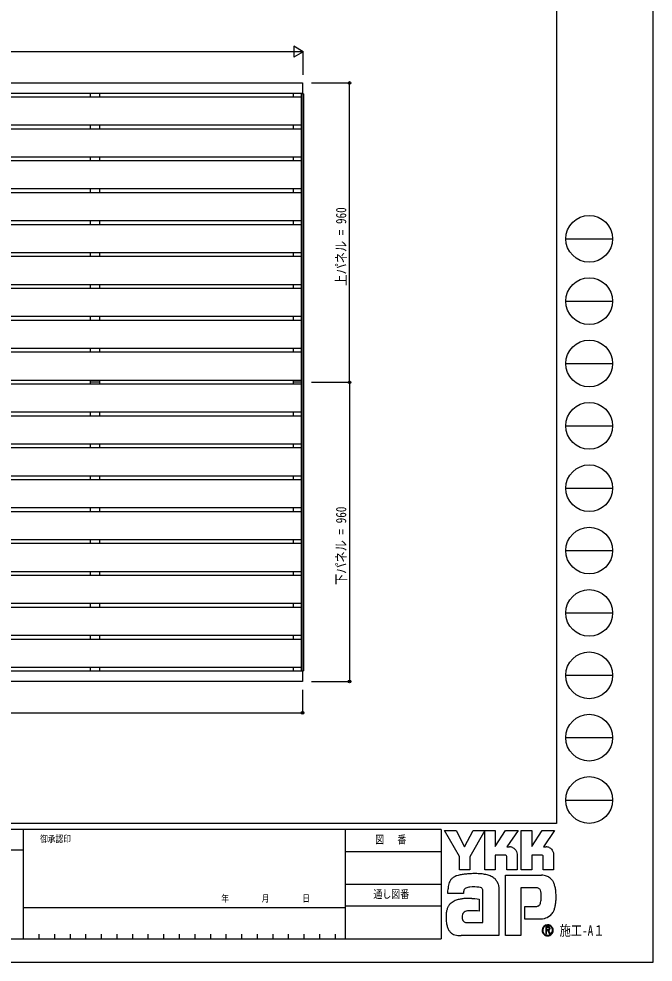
# Model space of a CAD drawing. Units: millimetres, scale not verified. Extents: x -4205 to 4205, y -2970 to 2970.
# Drawn here: x 2171 to 4205, y -2970 to 55 of the extents above; entities that cross this region are included whole.
import ezdxf
from ezdxf.enums import TextEntityAlignment as Align

# ---------------------------------------------------------------- set-up
doc = ezdxf.new("R2010")
doc.units = ezdxf.units.MM
doc.header["$LTSCALE"] = 16
for name, color, linetype in [('0-2_YKK_A1', 4, 'Continuous'), ('0-3_YKK_D', 6, 'Continuous'), ('0-4_YKK_ZWAK', 7, 'Continuous')]:
    doc.layers.add(name, color=color, linetype=linetype)
doc.styles.add('ＭＳ ゴシック', font='')
doc.styles.get('ＭＳ ゴシック').set_extended_font_data('MS Gothic')

msp = doc.modelspace()

# ---------------------------------------------------------------- linework, layer by layer
at = {"layer": '0-2_YKK_A1'}
for p, q in [((3076.61, -195.68), (1089.61, -195.68)), ((2400.61, -195.63), (2400.61, -184.18)), ((2430.61, -195.63), (2430.61, -184.18)), ((3051.61, -195.63), (3051.61, -184.18)), ((3081.61, -184.68), (3076.61, -184.68)), ((3078.61, -184.18), (3078.61, -184.68)), ((3083.61, -184.68), (3080.61, -184.68)), ((3081.61, -184.68), (3081.61, -2035.68)), ((3083.61, -184.68), (3083.61, -2035.68)), ((3076.61, -285.68), (1089.61, -285.68)), ((3076.61, -297.98), (1089.61, -297.98)), ((2400.61, -297.98), (2400.61, -285.68)), ((2430.61, -297.98), (2430.61, -285.68)), ((3051.61, -297.98), (3051.61, -285.68)), ((3076.61, -387.98), (1089.61, -387.98)), ((2400.61, -400.28), (2400.61, -387.98)), ((2430.61, -400.28), (2430.61, -387.98)), ((3051.61, -400.28), (3051.61, -387.98)), ((3076.61, -400.28), (1089.61, -400.28)), ((3076.61, -490.28), (1089.61, -490.28)), ((3076.61, -502.58), (1089.61, -502.58)), ((2400.61, -502.58), (2400.61, -490.28)), ((2430.61, -502.58), (2430.61, -490.28)), ((3051.61, -502.58), (3051.61, -490.28)), ((3076.61, -592.58), (1089.61, -592.58)), ((3076.61, -604.88), (1089.61, -604.88)), ((2400.61, -604.88), (2400.61, -592.58)), ((2430.61, -604.88), (2430.61, -592.58)), ((3051.61, -604.88), (3051.61, -592.58)), ((3076.61, -694.88), (1089.61, -694.88)), ((2400.61, -707.18), (2400.61, -694.88)), ((2430.61, -707.18), (2430.61, -694.88)), ((3051.61, -707.18), (3051.61, -694.88)), ((3076.61, -707.18), (1089.61, -707.18)), ((3076.61, -797.18), (1089.61, -797.18)), ((3076.61, -809.48), (1089.61, -809.48)), ((2400.61, -809.48), (2400.61, -797.18)), ((2430.61, -809.48), (2430.61, -797.18)), ((3051.61, -809.48), (3051.61, -797.18)), ((3076.61, -899.48), (1089.61, -899.48)), ((2400.61, -911.78), (2400.61, -899.48)), ((2430.61, -911.78), (2430.61, -899.48)), ((3051.61, -911.78), (3051.61, -899.48)), ((3076.61, -911.78), (1089.61, -911.78)), ((3076.61, -1001.78), (1089.61, -1001.78)), ((3076.61, -1014.08), (1089.61, -1014.08)), ((2400.61, -1014.08), (2400.61, -1001.78)), ((2430.61, -1014.08), (2430.61, -1001.78)), ((3051.61, -1014.08), (3051.61, -1001.78)), ((3076.61, -1104.08), (1089.61, -1104.08)), ((3076.61, -1116.28), (1089.61, -1116.28)), ((2400.61, -1116.38), (2400.61, -1104.08)), ((2430.61, -1110.18), (2400.61, -1110.18)), ((2430.61, -1116.38), (2430.61, -1104.08)), ((3051.61, -1116.38), (3051.61, -1104.08)), ((3076.61, -1110.18), (3051.61, -1110.18)), ((3076.61, -1206.28), (1089.61, -1206.28)), ((2400.61, -1218.68), (2400.61, -1206.38)), ((2430.61, -1218.68), (2430.61, -1206.38)), ((3051.61, -1218.68), (3051.61, -1206.38)), ((3076.61, -1218.58), (1089.61, -1218.58)), ((3076.61, -1308.58), (1089.61, -1308.58)), ((3076.61, -1320.88), (1089.61, -1320.88)), ((2400.61, -1320.98), (2400.61, -1308.68)), ((2430.61, -1320.98), (2430.61, -1308.68)), ((3051.61, -1320.98), (3051.61, -1308.68)), ((3076.61, -1410.88), (1089.61, -1410.88)), ((2400.61, -1423.28), (2400.61, -1410.98)), ((2430.61, -1423.28), (2430.61, -1410.98)), ((3051.61, -1423.28), (3051.61, -1410.98)), ((3076.61, -1423.18), (1089.61, -1423.18)), ((3076.61, -1513.18), (1089.61, -1513.18)), ((3076.61, -1525.48), (1089.61, -1525.48)), ((2400.61, -1525.58), (2400.61, -1513.28)), ((2430.61, -1525.58), (2430.61, -1513.28)), ((3051.61, -1525.58), (3051.61, -1513.28)), ((3076.61, -1615.48), (1089.61, -1615.48)), ((3076.61, -1627.78), (1089.61, -1627.78)), ((2400.61, -1627.88), (2400.61, -1615.58)), ((2430.61, -1627.88), (2430.61, -1615.58)), ((3051.61, -1627.88), (3051.61, -1615.58)), ((3076.61, -1717.78), (1089.61, -1717.78)), ((2400.61, -1730.18), (2400.61, -1717.88)), ((2430.61, -1730.18), (2430.61, -1717.88)), ((3051.61, -1730.18), (3051.61, -1717.88)), ((3076.61, -1730.08), (1089.61, -1730.08)), ((3076.61, -1820.08), (1089.61, -1820.08)), ((3076.61, -1832.38), (1089.61, -1832.38)), ((2400.61, -1832.48), (2400.61, -1820.18)), ((2430.61, -1832.48), (2430.61, -1820.18)), ((3051.61, -1832.48), (3051.61, -1820.18)), ((3076.61, -1922.38), (1089.61, -1922.38)), ((3076.61, -1934.68), (1089.61, -1934.68)), ((2400.61, -1934.78), (2400.61, -1922.48)), ((2430.61, -1934.78), (2430.61, -1922.48)), ((3051.61, -1934.78), (3051.61, -1922.48)), ((3076.61, -2024.68), (1089.61, -2024.68)), ((2400.61, -2036.18), (2400.61, -2024.73)), ((2430.61, -2036.18), (2430.61, -2024.73)), ((3051.61, -2036.18), (3051.61, -2024.73)), ((3078.61, -2035.68), (3078.61, -2036.18))]:
    msp.add_line(p, q, dxfattribs=at)
for points in [[(1085.61, -150.18), (3080.61, -150.18), (3080.61, -184.18), (1085.61, -184.18)], [(1085.61, -2036.18), (3080.61, -2036.18), (3080.61, -2070.18), (1085.61, -2070.18)]]:
    msp.add_lwpolyline(points, close=True, dxfattribs=at)
msp.add_lwpolyline([(3076.61, -184.68), (3076.61, -2035.68), (3083.61, -2035.68)], dxfattribs=at)
at = {"layer": '0-3_YKK_D'}
for p, q in [((3048.11, -50.18), (1118.11, -50.18)), ((3083.11, -50.18), (3022.49, -50.18)), ((3083.11, -50.18), (3052.8, -32.68)), ((3052.8, -32.68), (3052.8, -67.68)), ((3083.11, -50.18), (3052.8, -67.68)), ((3083.11, -124.18), (3083.11, -49.18)), ((3109.81, -150.18), (3232.61, -150.18)), ((3231.61, -1110.18), (3231.61, -150.18)), ((3109.81, -1110.18), (3232.61, -1110.18)), ((3109.81, -1110.18), (3232.61, -1110.18)), ((3231.61, -1110.18), (3231.61, -2070.18)), ((3109.81, -2070.18), (3232.61, -2070.18)), ((3080.61, -2096.18), (3080.61, -2171.18)), ((1085.61, -2170.18), (3080.61, -2170.18))]:
    msp.add_line(p, q, dxfattribs=at)
for centre in [(3231.61, -150.18), (3231.61, -1110.18), (3231.61, -1110.18), (3231.61, -2070.18), (3080.61, -2170.18)]:
    msp.add_circle(centre, 4.25, dxfattribs=at)
at = {"layer": '0-4_YKK_ZWAK'}
for p, q in [((3895.02, 2775), (3895.02, -2525)), ((3925.02, -650), (4075.02, -650)), ((3925.02, -850), (4075.02, -850)), ((3925.02, -1050), (4075.02, -1050)), ((3925.02, -1250), (4075.02, -1250)), ((3925.02, -1450), (4075.02, -1450)), ((3925.02, -1650), (4075.02, -1650)), ((3925.02, -1850), (4075.02, -1850)), ((3925.02, -2050), (4075.02, -2050)), ((3925.02, -2250), (4075.02, -2250)), ((3925.02, -2450), (4075.02, -2450)), ((3895.02, -2525), (-3904.98, -2525)), ((2185.02, -2545), (1985.02, -2545)), ((3217.52, -2545), (2185.02, -2545)), ((2185.02, -2545), (2185.02, -2895)), ((3217.52, -2545), (3217.52, -2895)), ((3525.02, -2545), (3217.52, -2545)), ((3525.02, -2545), (3525.02, -2895)), ((1985.02, -2610), (2185.02, -2610)), ((3217.52, -2615), (3525.02, -2615)), ((3217.52, -2720), (3525.02, -2720)), ((2185.02, -2795), (3217.52, -2795)), ((3525.02, -2790), (3217.52, -2790)), ((1985.02, -2895), (2185.02, -2895)), ((2185.02, -2895), (3217.52, -2895)), ((2235.02, -2880), (2235.02, -2895)), ((2285.02, -2880), (2285.02, -2895)), ((2335.02, -2880), (2335.02, -2895)), ((2385.02, -2880), (2385.02, -2895)), ((2435.02, -2880), (2435.02, -2895)), ((2485.02, -2880), (2485.02, -2895)), ((2535.02, -2880), (2535.02, -2895)), ((2585.02, -2880), (2585.02, -2895)), ((2635.02, -2880), (2635.02, -2895)), ((2685.02, -2880), (2685.02, -2895)), ((2735.02, -2880), (2735.02, -2895)), ((2785.02, -2880), (2785.02, -2895)), ((2835.02, -2880), (2835.02, -2895)), ((2885.02, -2880), (2885.02, -2895)), ((2935.02, -2880), (2935.02, -2895)), ((2985.02, -2880), (2985.02, -2895)), ((3035.02, -2880), (3035.02, -2895)), ((3085.02, -2880), (3085.02, -2895)), ((3135.02, -2880), (3135.02, -2895)), ((3185.02, -2880), (3185.02, -2895)), ((3217.52, -2895), (3525.02, -2895)), ((3866.67, -2883.98), (3866.67, -2883.98))]:
    msp.add_line(p, q, dxfattribs=at)
for points in [[(-4205, -2970), (4205, -2970), (4205, 2970), (-4205, 2970)], [(3536.02, -2548), (3572.83, -2548), (3600.47, -2600.1), (3628.04, -2548), (3664.88, -2548), (3617.67, -2631.99), (3617.67, -2674.13), (3584.1, -2674.13), (3584.1, -2630.86)]]:
    msp.add_lwpolyline(points, close=True, dxfattribs=at)
for points in [[(3730.55, -2626.61), (3698.77, -2626.61), (3698.77, -2674.1), (3664.91, -2674.1), (3664.91, -2548), (3698.77, -2548), (3698.77, -2599.58), (3732.07, -2548), (3771.84, -2548), (3736.16, -2600.21), (3737.42, -2600.21), (3738.82, -2600.21), (3740.25, -2600.21), (3741.63, -2600.21), (3742.87, -2600.21), (3743.86, -2600.21), (3744.52, -2600.21), (3744.77, -2600.21)], [(3847.51, -2626.61), (3815.77, -2626.61), (3815.77, -2674.13), (3781.9, -2674.13), (3781.9, -2548), (3815.77, -2548), (3815.77, -2599.58), (3849.03, -2548), (3888.8, -2548), (3853.12, -2600.21), (3854.4, -2600.21), (3855.8, -2600.21), (3857.24, -2600.21), (3858.61, -2600.21), (3859.84, -2600.21), (3860.83, -2600.21), (3861.49, -2600.21), (3861.73, -2600.21)], [(3754.51, -2602.21), (3758.55, -2604.52), (3761.97, -2607.53), (3764.73, -2611.12), (3766.76, -2615.15), (3768.01, -2619.5), (3768.44, -2624.04), (3768.44, -2674.22), (3735.41, -2674.22), (3735.41, -2631.41)], [(3871.48, -2602.21), (3875.54, -2604.52), (3878.97, -2607.53), (3881.74, -2611.12), (3883.78, -2615.15), (3885.05, -2619.5), (3885.48, -2624.04), (3885.48, -2674.13), (3852.37, -2674.13), (3852.37, -2631.41)], [(3828.87, -2731.51), (3781.19, -2731.51), (3781.19, -2885), (3731.23, -2885), (3731.23, -2690.79), (3847.35, -2690.79)], [(3707.71, -2719.17), (3709.13, -2724.9), (3709.93, -2731.04), (3710.18, -2737.59), (3710.18, -2885), (3589.55, -2885)], [(3878.71, -2704.51), (3881.97, -2708.62), (3884.41, -2712.61), (3886.12, -2716.22)], [(3604.8, -2732.31), (3602.47, -2733.62), (3600.66, -2735.22), (3599.29, -2737.08), (3598.29, -2739.2), (3597.61, -2741.53), (3597.16, -2744.07), (3596.89, -2746.79), (3596.73, -2749.67), (3546.74, -2749.79), (3546.89, -2742.95), (3547.17, -2735.27)], [(3623.95, -2765.53), (3633.41, -2766.15), (3640.84, -2766.99), (3645.71, -2767.77), (3647.45, -2768.23), (3647.45, -2806.47), (3641.92, -2805.89), (3635.86, -2805.56), (3629.65, -2805.43), (3623.69, -2805.45), (3618.37, -2805.56), (3614.08, -2805.71), (3611.23, -2805.84), (3610.19, -2805.89), (3605.86, -2806.68), (3602.13, -2807.92), (3599, -2809.61), (3596.47, -2811.77), (3594.53, -2814.4), (3593.18, -2817.5), (3592.44, -2821.1), (3592.29, -2825.19), (3592.76, -2829.69), (3593.72, -2833.41), (3595.09, -2836.42), (3596.83, -2838.79), (3598.86, -2840.59), (3601.13, -2841.91), (3603.59, -2842.79), (3606.16, -2843.32), (3659.26, -2843.32), (3659.26, -2745.07), (3659.28, -2743.13), (3659.18, -2741.22), (3658.93, -2739.39), (3658.5, -2737.65), (3657.86, -2736.02), (3656.99, -2734.55), (3655.84, -2733.24), (3654.39, -2732.12)], [(3654.39, -2732.12), (3651.27, -2730.9), (3646.29, -2729.87), (3639.94, -2729.1), (3632.71, -2728.69), (3625.08, -2728.73), (3617.56, -2729.28)], [(3845.83, -2761), (3845.76, -2754.63), (3845.46, -2748.9), (3844.74, -2743.86), (3843.44, -2739.59)], [(3874.56, -2820.97), (3869.95, -2824.56), (3865.14, -2827.38), (3860.18, -2829.48), (3855.1, -2830.92), (3849.93, -2831.74), (3844.72, -2832.01), (3793.36, -2832.01), (3793.36, -2791.66), (3822.32, -2791.66), (3827.66, -2791.59), (3832.36, -2791.13), (3836.39, -2789.95)], [(3874.61, -2862.6), (3874.58, -2862.01), (3874.51, -2861.45), (3874.39, -2860.9), (3874.22, -2860.39), (3874, -2859.9), (3873.74, -2859.44), (3873.43, -2859.01), (3873.08, -2858.61), (3872.62, -2858.2), (3872.1, -2857.85), (3871.54, -2857.54), (3870.93, -2857.29), (3870.28, -2857.1), (3869.58, -2856.96), (3868.85, -2856.87), (3868.08, -2856.84), (3860.5, -2856.84), (3860.5, -2879.14), (3862.79, -2879.14), (3862.79, -2859.12), (3868.08, -2859.12), (3868.62, -2859.14), (3869.14, -2859.19), (3869.62, -2859.28), (3870.06, -2859.4), (3870.47, -2859.56), (3870.84, -2859.75), (3871.17, -2859.97), (3871.47, -2860.22)], [(3872.36, -2862.6), (3872.22, -2863.67), (3871.84, -2864.51), (3871.26, -2865.16), (3870.55, -2865.62), (3869.74, -2865.94), (3868.9, -2866.14), (3868.08, -2866.24), (3867.33, -2866.27), (3865.34, -2866.27), (3866.35, -2867.97), (3872.89, -2879.22), (3875.51, -2879.22), (3869.2, -2868.39), (3869.79, -2868.27), (3870.36, -2868.12), (3870.89, -2867.94), (3871.4, -2867.73), (3871.87, -2867.49), (3872.31, -2867.22), (3872.71, -2866.91), (3873.08, -2866.58)]]:
    msp.add_lwpolyline(points, dxfattribs=at)
for centre in [(4000.02, -650), (4000.02, -850), (4000.02, -1050), (4000.02, -1250), (4000.02, -1450), (4000.02, -1650), (4000.02, -1850), (4000.02, -2050), (4000.02, -2250), (4000.02, -2450)]:
    msp.add_circle(centre, 75, dxfattribs=at)
for centre, radius, start, end in [((3744.82, -2625.19), 24.98, 78.26798, 90.11215), ((3745.17, -2623.37), 23.12, 66.19963, 78.22058), ((3861.78, -2625.23), 25.02, 78.27851, 90.10826), ((3862.12, -2623.48), 23.23, 66.2483, 78.23226), ((3730.72, -2631.29), 4.69, 358.57817, 92.1683), ((3847.71, -2631.27), 4.67, 358.29941, 92.43455), ((3597.29, -2762.69), 73.25, 100.93159, 107.35499), ((3622.05, -2882.82), 195.9, 97.86054, 101.37938), ((3633.68, -2963.58), 277.49, 94.90201, 97.9576), ((3634.47, -2970.05), 284, 91.6169, 94.94971), ((3633.37, -2924.06), 238, 87.51794, 91.66439), ((3636.46, -2857.78), 171.65, 81.92631, 87.59083), ((3645.59, -2795.23), 108.44, 73.67137, 82.05943), ((3659.13, -2749.92), 61.15, 60.60528, 73.9085), ((3845.45, -2744.21), 53.45, 78.73198, 87.96551), ((3847.02, -2736.2), 45.29, 69.03034, 78.69541), ((3607.04, -2735.87), 59.68, 163.48385, 171.57982), ((3591.61, -2731.29), 43.58, 152.2125, 163.4865), ((3584.94, -2727.84), 36.07, 138.03852, 152.12015), ((3584.93, -2728.01), 36.18, 122.60463, 137.83438), ((3589.72, -2735.75), 45.28, 108.37421, 122.42809), ((3664.67, -2738.86), 48.8, 52.17347, 59.90542), ((3669.63, -2732.45), 40.69, 43.55042, 52.14561), ((3672.36, -2729.81), 36.9, 34.48659, 43.50182), ((3672.38, -2729.75), 36.85, 25.58915, 34.43128), ((3669.1, -2731.29), 40.47, 17.43089, 25.54591), ((3848.48, -2732.3), 41.13, 59.39484, 68.9885), ((3849.16, -2731.11), 39.76, 50.3012, 59.3616), ((3848.91, -2731.39), 40.13, 42.05209, 50.28551), ((3829.09, -2742.81), 62.92, 14.76267, 25.00486), ((3637.8, -2740.46), 90.78, 171.55622, 176.72493), ((3617.99, -2763.63), 33.98, 102.4979, 112.84632), ((3624.57, -2791.99), 63.1, 96.37207, 102.75341), ((3829.14, -2756.01), 24.5, 77.94572, 90.63794), ((3831.27, -2746.02), 14.29, 60.20991, 77.92418), ((3832.65, -2743.42), 11.35, 39.8078, 59.75378), ((3830.71, -2744.9), 13.79, 22.65544, 39.38165), ((3790.5, -2753.33), 102.92, 7.9139, 14.95041), ((3751.96, -2758.93), 141.87, 2.54376, 8.01251), ((3729.86, -2760.1), 163.99, 357.76419, 2.60674), ((3583.47, -2811.63), 40.76, 130.60221, 141.94427), ((3585.88, -2814.51), 44.52, 120.60724, 130.53081), ((3590.62, -2822.57), 53.87, 112.58838, 120.58162), ((3596.99, -2837.9), 70.47, 106.61303, 112.59024), ((3607.02, -2871.61), 105.64, 99.87193, 106.59825), ((3612.64, -2903.27), 137.79, 94.78469, 99.91711), ((3615.38, -2934.77), 169.41, 90.80099, 94.81812), ((3615.8, -2958.23), 192.87, 87.57779, 90.82714), ((3820.05, -2773.14), 24.83, 334.00676, 347.34989), ((3792.5, -2766.76), 53.11, 347.14308, 355.40008), ((3732.2, -2761.58), 113.62, 355.2339, 0.29193), ((3769.15, -2764.79), 124.42, 347.15166, 352.97565), ((3736.17, -2760.5), 157.68, 352.8937, 357.82206), ((3608.98, -2820.7), 68, 164.97537, 174.56739), ((3592.46, -2816.29), 50.9, 153.89178, 164.94341), ((3584.93, -2812.67), 42.55, 142.04688, 153.80771), ((3831.72, -2779.43), 11.51, 293.91672, 314.09376), ((3830.15, -2778.04), 13.6, 314.78099, 333.92928), ((3835.41, -2778.29), 57.97, 318.67367, 325.29112), ((3850.36, -2789.43), 39.35, 326.23251, 339.61931), ((3813.41, -2775.12), 78.97, 339.22498, 347.31457), ((3638.13, -2823.49), 97.29, 174.55588, 182.47272), ((3692.5, -2822.63), 151.65, 181.90948, 187.89042), ((3628.69, -2831.61), 87.22, 187.80471, 196.36971), ((3841.23, -2783.39), 50.24, 311.57033, 318.66243), ((3595, -2841.56), 52.09, 196.3102, 208.20993), ((3580.34, -2849.36), 35.47, 208.29777, 223.35561), ((3577.03, -2852.28), 31.07, 223.64205, 239.63663), ((3866.7, -2868.19), 17.64, 90.09157, 179.92363), ((3866.59, -2868.21), 17.53, 179.86065, 225.14399), ((3866.59, -2868.13), 15.69, 134.8007, 180.12175), ((3866.53, -2868.23), 15.62, 179.75513, 225.29722), ((3866.64, -2868.04), 15.66, 89.86602, 135.149), ((3866.7, -2868.16), 17.61, 44.93442, 90.08536), ((3866.71, -2868.16), 15.78, 45.03108, 90.11509), ((3866.65, -2868.14), 15.84, 270.09072, 359.90926), ((3869.01, -2862.5), 3.35, 358.3894, 42.86139), ((3869.07, -2862.76), 5.53, 316.37674, 1.6565), ((3866.72, -2868.17), 15.77, 0.00643, 45.07115), ((3866.84, -2868.1), 17.47, 359.78949, 45.13288), ((3866.8, -2868.24), 17.51, 314.92572, 0.23508), ((3579.77, -2847.28), 36.77, 239.8785, 253.65355), ((3584.8, -2830.01), 54.75, 253.69102, 263.74909), ((3589.06, -2792.1), 92.9, 263.68487, 270.30455), ((3866.68, -2868.21), 17.59, 224.94536, 269.98445), ((3866.64, -2868.37), 15.61, 224.62822, 270.10973), ((3866.68, -2868.12), 17.68, 269.98802, 314.93777)]:
    msp.add_arc(centre, radius, start, end, dxfattribs=at)

# ---------------------------------------------------------------- texts
at = {"layer": '0-3_YKK_D', "style": 'ＭＳ ゴシック', "width": 0.8}
for s, p in [('上パネル = 960', (3230.61, -800.58)), ('下パネル = 960', (3230.61, -1760.58))]:
    msp.add_text(s, height=32.99, rotation=90, dxfattribs=at).set_placement(p, align=Align.BOTTOM_LEFT)
at = {"layer": '0-4_YKK_ZWAK', "style": 'ＭＳ ゴシック', "width": 0.8}
for s, height, p in [('御承認印', 21.99, (2239.14, -2592.5)), ('図\u3000 番', 25.66, (3313.4, -2597.5)), ('年        月        日', 21.99, (2819.91, -2783.21)), ('通し図番', 25.66, (3307.8, -2772.5)), ('施工-A１', 32.99, (3905.02, -2895))]:
    msp.add_text(s, height=height, dxfattribs=at).set_placement(p, align=Align.BOTTOM_LEFT)

doc.saveas('drawing.dxf')
